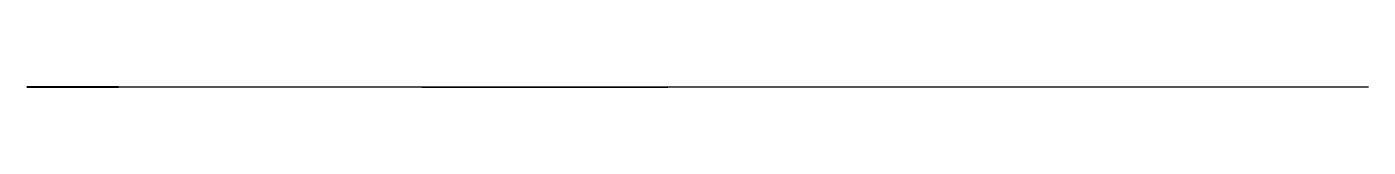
# Model space of a CAD drawing. Header units: millimetres. Extents: x 87.6 to 105.1, y 0 to 0.
import ezdxf

# ---------------------------------------------------------------- set-up
doc = ezdxf.new("R2010")
doc.units = ezdxf.units.MM
doc.layers.get('0').update_dxf_attribs({"color": 173, "true_color": 0x5858e1})

msp = doc.modelspace()

# ---------------------------------------------------------------- linework, layer by layer
at = {"color": 54, "true_color": 0x94b11b, "extrusion": (0, -1, -1.19209e-07)}
msp.add_lwpolyline([(96.783, 1.914), (96.72, 2.283), (96.64, 2.647), (96.592, 2.827), (96.536, 3.005), (96.471, 3.18), (96.396, 3.353), (96.259, 3.629), (96.107, 3.896), (95.942, 4.155), (95.763, 4.404), (95.57, 4.644), (95.366, 4.873), (95.149, 5.091), (94.92, 5.298), (94.68, 5.491), (94.431, 5.672), (94.172, 5.838), (93.906, 5.991), (93.631, 6.129), (93.35, 6.252), (93.062, 6.36), (92.768, 6.452), (92.768, 7.898), (93.593, 8.182), (93.99, 8.343), (94.181, 8.432), (94.367, 8.527), (94.547, 8.631), (94.719, 8.743), (94.883, 8.864), (94.962, 8.929), (95.039, 8.997), (95.113, 9.067), (95.185, 9.141), (95.254, 9.217), (95.321, 9.297), (95.384, 9.38), (95.445, 9.467), (95.503, 9.558), (95.558, 9.652), (95.657, 9.847), (95.744, 10.046), (95.817, 10.249), (95.876, 10.455), (95.923, 10.664), (95.956, 10.875), (95.976, 11.087), (95.983, 11.299), (95.976, 11.512), (95.956, 11.724), (95.923, 11.935), (95.876, 12.144), (95.817, 12.35), (95.744, 12.553), (95.657, 12.752), (95.558, 12.947), (95.503, 13.041), (95.445, 13.132), (95.384, 13.219), (95.321, 13.302), (95.254, 13.382), (95.185, 13.458), (95.113, 13.532), (95.039, 13.602), (94.962, 13.67), (94.883, 13.735), (94.719, 13.856), (94.547, 13.968), (94.367, 14.072), (94.181, 14.167), (93.99, 14.256), (93.593, 14.417), (92.768, 14.701), (92.768, 17.552), (87.607, 17.552), (87.607, -12.861), (88.804, -13.917), (88.804, -62.78), (87.607, -63.949), (87.607, -88.037), (105.135, -88.037), (105.135, -10.909), (101.169, -9.932), (101.169, -4.611), (100.899, -4.473), (100.635, -4.325), (100.377, -4.166), (100.126, -3.998), (99.881, -3.819), (99.644, -3.632), (99.413, -3.435), (99.19, -3.229), (98.976, -3.015), (98.77, -2.793), (98.573, -2.563), (98.386, -2.325), (98.207, -2.081), (98.039, -1.829), (97.88, -1.572), (97.731, -1.307), (97.564, -0.979), (97.413, -0.643), (97.278, -0.301), (97.16, 0.047), (97.093, 0.275), (97.035, 0.506), (96.937, 0.971)], close=True, dxfattribs=at)

doc.saveas('drawing.dxf')
